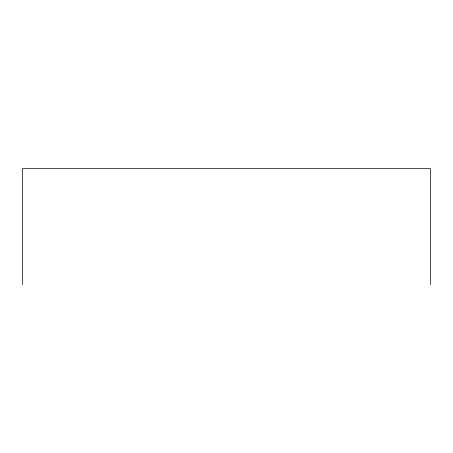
<?xml version="1.0" encoding="UTF-8"?>
<svg xmlns="http://www.w3.org/2000/svg" width="453" height="453" viewBox="0 0 453 453"><rect width="100%" height="100%" fill="white"/><g stroke="black" fill="none" stroke-linecap="round" stroke-linejoin="round"><path stroke-width="0.68" d="M430.35 284.535L430.35 168.465L22.65 168.465L22.65 284.535"/></g></svg>
